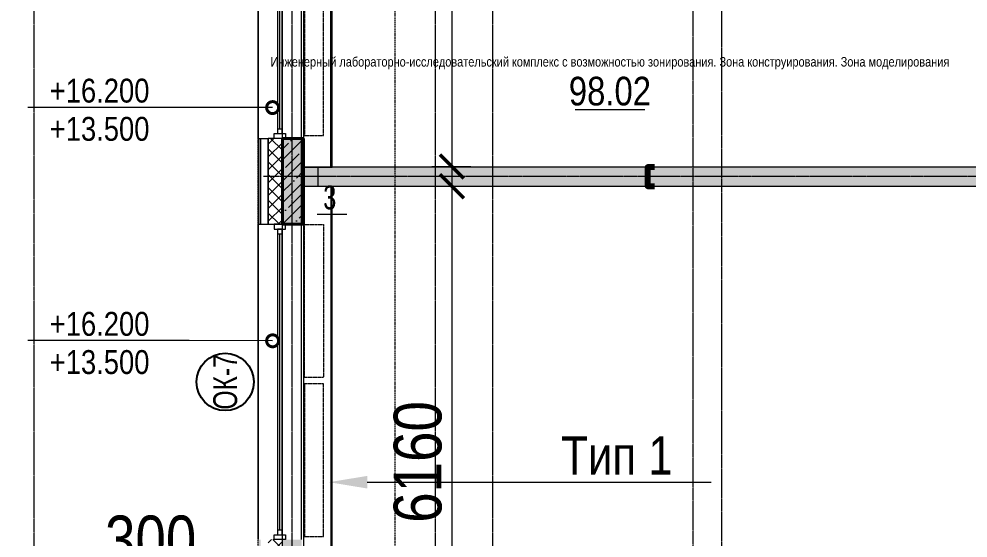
# Model space of a CAD drawing. Header units: millimetres. Extents: x -231292 to 573618, y -153144 to 564035.
# Drawn here: x 142071 to 152004, y 399618 to 405052 of the extents above; entities that cross this region are included whole.
import ezdxf
from ezdxf import colors
from ezdxf.entities.mleader import LeaderData, LeaderLine
from ezdxf.enums import TextEntityAlignment as Align
from ezdxf.math import Vec2, Vec3

# ---------------------------------------------------------------- set-up
doc = ezdxf.new("R2010")
doc.units = ezdxf.units.MM
for name, pattern in [('CENTER2', [28.575, 19.05, -3.175, 3.175, -3.175]), ('DASHED', [19.05, 12.7, -6.35]), ('HIDDEN2', [4.7625, 3.175, -1.5875])]:
    doc.linetypes.add(name, pattern=pattern)
doc.layers.get('0').update_dxf_attribs({"color": 250})
doc.layers.get('Defpoints').update_dxf_attribs({"color": 250})
for name, color, linetype, lineweight in [('A-AREA', 250, 'Continuous', 15), ('A-Wall_Материал_Газоблок_Контур', 250, 'Continuous', 0), ('АР_Колонны', 250, 'Continuous', 35), ('АР_Окна', 250, 'Continuous', 5), ('АР_Окна марка', 250, 'Continuous', 9), ('АР_Отв. марка', 250, 'Continuous', 9), ('АР_Отопительные приборы', 250, 'HIDDEN2', 0), ('АР_площадь пом', 250, 'Continuous', 5), ('АР_Размеры обшивки', 250, 'Continuous', 5), ('АР_Разрезы марка', 250, 'Continuous', 13), ('АР_Стены ЖБ', 250, 'Continuous', 35), ('АР_Стены ПЕНОблок', 250, 'Continuous', 20), ('АР_Тонкая', 250, 'Continuous', 5), ('АР_Утеплитель', 250, 'Continuous', 0), ('АР_Штриховка', 250, 'Continuous', 0), ('Зашивка радиаторов тип 1 (фанера и МДФ)', 250, 'Continuous', 0), ('Зашивка радиаторов тип 2 (файерборд 2 слоя_керамогранит)', 250, 'Continuous', 0), ('КМ_Фахверки', 250, 'Continuous', 80), ('Марка окна', 250, 'Continuous', 0), ('ОВ_Отопление', 250, 'Continuous', 0), ('Размеры зашивки ГКЛ', 250, 'Continuous', 0), ('РД_Оси_100', 250, 'Continuous', 0)]:
    doc.layers.add(name, color=color, linetype=linetype, lineweight=lineweight)
doc.layers.add('АР_Делит', color=250, linetype='Continuous', lineweight=0, plot=False)
doc.styles.add('Arial0', font='arial.ttf')
doc.styles.add('Arial_09', font='ARIALN.TTF', dxfattribs={"width": 0.9})
doc.styles.add('Isocpeur3', font='isocpeur.ttf')
doc.styles.add('style1', font='ARIALN.TTF')
doc.dimstyles.new('Dim200_ареал', dxfattribs={"dimscale": 100, "dimtxt": 5, "dimasz": 2.5, "dimexe": 2, "dimexo": 2, "dimgap": 1, "dimtad": 1, "dimzin": 12, "dimdsep": 46, "dimtxsty": 'style1', "dimblk": 'ARCHTICK', "dimcen": 3, "dimdle": 2, "dimclrd": 256, "dimclre": 256, "dimaunit": 1, "dimadec": 0, "dimazin": 3, "dimtfac": 1, "dimtmove": 1, "dimatfit": 3, "dimldrblk": 'OPEN30', "dimfxl": 5, "dimfxlon": 1, "dimtolj": 1, "dimtzin": 0, "dimlwd": 9, "dimlwe": 9, "dimarcsym": 0})

# ---------------------------------------------------------------- blocks, each defined once
blk = doc.blocks.new('_DotSmall')
at = {"color": 0, "linetype": 'ByBlock', "const_width": 0.5}
blk.add_lwpolyline([(-0.0625, 0, 1), (0.0625, 0, 1)], format="xyb", close=True, dxfattribs=at)
blk = doc.blocks.new('Ф_пеноблок 200')
at = {"layer": 'КМ_Фахверки'}
blk.add_lwpolyline([(0, -75), (0, 0), (200, 0), (200, -75)], dxfattribs=at)
blk = doc.blocks.new('СОШ_2200_АР_ОСИ_М100_28.05.24')
at = {"layer": 'АР_Делит', "color": 5, "linetype": 'DASHED'}
blk.add_lwpolyline([(114955, 135155), (114955, -355), (93595.036, -355), (93595.036, 13855), (94145, 13855), (94145, 68320), (66055, 68320), (66055, 13857.73), (83455, 13857.73), (83455, -355), (45245, -355), (45245, 13145), (44695, 13145), (44695, 26755), (45245, 26755), (45245, 68320), (20455, 68320), (20455, 26755), (27955, 26755), (27955, 13145), (-355, 13145), (-355, 100855), (37145, 100855), (37145, 129155)], dxfattribs=at)
at = {"layer": 'РД_Оси_100', "linetype": 'CENTER2'}
for p, q in [((91800, -6155), (91800, 139938.679)), ((94500, -6155), (94500, 139938.679)), ((96000, -6155), (96000, 139938.679)), ((119910, 37200), (94200, 37200))]:
    blk.add_line(p, q, dxfattribs=at)
for points in [[(96600, -6155), (96600, 139938.679)], [(98700, -6194.98), (98700, 139538.679), (98550, 139938.679)], [(99000, -6195.83), (99000, 139538.679), (99150, 139938.679)]]:
    blk.add_lwpolyline(points, dxfattribs=at)
blk = doc.blocks.new('Bottom_R_1600')
at = {"layer": 'АР_Отопительные приборы'}
blk.add_lwpolyline([(-800, -100), (800, -100), (800, 100), (-800, 100)], close=True, dxfattribs=at)
blk = doc.blocks.new('Bottom_L_1600')
at = {"layer": 'АР_Отопительные приборы'}
blk.add_lwpolyline([(800, -100), (-800, -100), (-800, 100), (800, 100)], close=True, dxfattribs=at)
blk = doc.blocks.new('_ArchTick')
at = {"color": 0, "linetype": 'ByBlock', "const_width": 0.15}
blk.add_lwpolyline([(-0.5, -0.5), (0.5, 0.5)], dxfattribs=at)
blk = doc.blocks.new('*D1033')
at = {"layer": 'Defpoints', "color": 0, "transparency": 16777216}
for p in [(146191.2, 403299.6), (146178.3, 397140.1), (146601.6, 397140.1)]:
    blk.add_point(p, dxfattribs=at)
at = {"layer": 'АР_Размеры обшивки', "lineweight": 9, "transparency": 16777216}
for p, q in [((146601.6, 403499.6), (146601.6, 396940.1)), ((146391.2, 403299.6), (146801.6, 403299.6)), ((146378.3, 397140.1), (146801.6, 397140.1))]:
    blk.add_line(p, q, dxfattribs=at)
at = {"layer": 'АР_Размеры обшивки', "lineweight": 9, "transparency": 16777216, "xscale": 250, "yscale": 250, "zscale": 250}
for p, rotation in [((146601.6, 403299.6), 90), ((146601.6, 397140.1), 270)]:
    blk.add_blockref('_ArchTick', p, dxfattribs=dict(at, rotation=rotation))
at = {"layer": 'АР_Размеры обшивки', "color": 0, "transparency": 16777216, "insert": (146246.3, 400414), "char_height": 500, "attachment_point": 5, "rotation": 90, "style": 'style1'}
blk.add_mtext('\\A1;6160', dxfattribs=at)
blk = doc.blocks.new('_Open30')
at = {"color": 0, "linetype": 'ByBlock', "lineweight": -2}
for p, q in [((-1, 0.268), (0, 0)), ((0, 0), (-1, -0.268)), ((0, 0), (-1, 0))]:
    blk.add_line(p, q, dxfattribs=at)
blk = doc.blocks.new('*D1034')
at = {"layer": 'Defpoints', "color": 0, "transparency": 16777216}
for p in [(146190.8, 416606.8), (146191.2, 403506.6), (146601.2, 403506.6)]:
    blk.add_point(p, dxfattribs=at)
at = {"layer": 'АР_Размеры обшивки', "lineweight": 9, "transparency": 16777216}
for p, q in [((146601.2, 416806.8), (146601.2, 403306.6)), ((146390.8, 416606.8), (146801.2, 416606.8)), ((146391.2, 403506.6), (146801.2, 403506.6))]:
    blk.add_line(p, q, dxfattribs=at)
at = {"layer": 'АР_Размеры обшивки', "lineweight": 9, "transparency": 16777216, "xscale": 250, "yscale": 250, "zscale": 250}
for p, rotation in [((146601.2, 416606.8), 90), ((146601.2, 403506.6), 270)]:
    blk.add_blockref('_ArchTick', p, dxfattribs=dict(at, rotation=rotation))
at = {"layer": 'АР_Размеры обшивки', "color": 0, "transparency": 16777216, "insert": (146245.9, 410056.7), "char_height": 500, "attachment_point": 5, "rotation": 90, "style": 'style1'}
blk.add_mtext('\\A1;13100', dxfattribs=at)
blk = doc.blocks.new('*D981')
at = {"layer": 'Defpoints', "color": 0, "transparency": 16777216}
for p in [(145049.1, 399449.7), (145349.1, 399449.7), (145349.1, 399243.7)]:
    blk.add_point(p, dxfattribs=at)
at = {"layer": 'АР_Размеры обшивки', "lineweight": 9, "transparency": 16777216}
for p, q in [((142896.7, 399243.7), (145049.1, 399243.7)), ((144849.1, 399243.7), (145549.1, 399243.7)), ((145049.1, 399249.7), (145049.1, 399043.7)), ((145349.1, 399249.7), (145349.1, 399043.7))]:
    blk.add_line(p, q, dxfattribs=at)
at = {"layer": 'АР_Размеры обшивки', "lineweight": 9, "transparency": 16777216, "xscale": 250, "yscale": 250, "zscale": 250, "rotation": 180}
blk.add_blockref('_ArchTick', (145049.1, 399243.7), dxfattribs=at)
at = {"layer": 'АР_Размеры обшивки', "lineweight": 9, "transparency": 16777216, "xscale": 250, "yscale": 250, "zscale": 250}
blk.add_blockref('_ArchTick', (145349.1, 399243.7), dxfattribs=at)
at = {"layer": 'АР_Размеры обшивки', "color": 0, "transparency": 16777216, "insert": (143448.8, 399599), "char_height": 500, "attachment_point": 5, "style": 'style1'}
blk.add_mtext('\\A1;300', dxfattribs=at)
blk = doc.blocks.new('MOK-МаркаПомещения1')
at = {"layer": 'A-AREA', "color": 0}
blk.add_line((-3.651, -1.944), (3.649, -1.944), dxfattribs=at)
at = {"layer": 'A-AREA', "color": 0, "style": 'style1'}
blk.add_attdef('АР-ПОМЕЩЕНИЕ:ПЛОЩАДЬ', text='', height=3, dxfattribs=at).set_placement((0, 0), align=Align.MIDDLE)
at = {"layer": 'Defpoints', "style": 'style1', "flags": 8}
blk.add_attdef('АР-ПОМЕЩЕНИЕ:НАИМЕНОВАНИЕ', text='', height=1, dxfattribs=at).set_placement((0, 2.956), align=Align.MIDDLE)
blk = doc.blocks.new('MOK-МаркаПроема инж.')
blk.add_line((-1.328, -1.754), (1.802, -1.754))
at = {"color": 0, "style": 'Arial0', "width": 0.7}
blk.add_attdef('АР-ПРОЕМ:Коробка', text='', height=2.5, dxfattribs=at).set_placement((0, 0), align=Align.MIDDLE)
blk = doc.blocks.new('МОК-Наименование')
at = {"layer": 'Defpoints'}
blk.add_circle((0, 0), 3, dxfattribs=at)
at = {"color": 0, "linetype": 'ByBlock', "lineweight": -2, "style": 'Isocpeur3', "width": 0.8, "flags": 4}
blk.add_attdef('АР-ОКНО:НАИМЕНОВАНИЕ', text='', height=2.5, dxfattribs=at).set_placement((0, 0), align=Align.MIDDLE)

msp = doc.modelspace()

# ---------------------------------------------------------------- hatches: boundary and pattern name
at = {"layer": 'АР_Штриховка', "linetype": 'Continuous', "lineweight": 0}
h = msp.add_hatch(dxfattribs=at)
h.set_pattern_fill('AR-CONC', color=256, angle=-315, style=0)
h.set_pattern_definition([(95, (50428.77, 366201.75), (140.09465, 117.55338), [19.05, -209.55]), (40, (50428.77, 366201.75), (-160.01845, 110.17673), [15.24, -167.64058]), (145.45144, (50440.44, 366211.55), (-19.9238, 227.7301), [16.19, -178.09024]), (91.1842, (50392.85, 366237.67), (221.41024, 161.9534), [28.575, -314.325]), (141.63556, (50411.3, 366251.17), (-7.0866, 342.82676), [24.285, -267.1356]), (36.18415, (50392.85, 366237.67), (-7.0866, 342.82676), [22.86, -251.4597]), (66, (50419.79, 366246.65), (179.51998, 34.89515), [19.05, -209.55]), (11, (50419.79, 366246.65), (-86.53993, 173.9412), [15.24, -167.64]), (116.45145, (50434.75, 366249.56), (92.98005, 208.83634), [16.19, -178.08994]), (82.5, (50428.77, 366201.75), (-57.60547, 61.973414), [0, -165.608, 0, -170.18, 0, -168.275]), (52.5, (50428.77, 366201.75), (-23.58973, 118.087), [0, -97.028, 0, -161.798, 0, -64.135]), (12.5, (50388.716, 366161.7), (99.927863, 91.826196), [0, -63.5, 0, -198.12, 0, -262.89]), (2.5, (50370.76, 366143.74), (86.7639, 122.72239), [0, -82.55, 0, -131.572, 0, -186.69])])
h.paths.add_polyline_path([(145028.768, 403501.753), (145028.768, 403301.753), (152618.768, 403301.753), (152618.768, 403501.753)], flags=0)
at = {"layer": 'ОВ_Отопление', "linetype": 'Continuous', "lineweight": 5}
for points in [[(145198.768, 403501.753), (145048.768, 403501.753), (145123.768, 403401.753)], [(145048.768, 403501.753), (145048.768, 403301.753), (145123.768, 403401.753)]]:
    msp.add_hatch(color=256, dxfattribs=at).paths.add_polyline_path(points, flags=0)

# ---------------------------------------------------------------- linework, layer by layer
at = {"layer": 'A-Wall_Материал_Газоблок_Контур', "linetype": 'Continuous', "lineweight": 0}
for p, q in [((145028.768, 403801.752), (145028.768, 407101.752)), ((145028.768, 399601.752), (145028.768, 402901.752))]:
    msp.add_line(p, q, dxfattribs=at)
at = {"layer": 'АР_Колонны', "linetype": 'HIDDEN2', "lineweight": 25}
for p, q in [((145048.768, 403801.753), (145048.768, 402901.753)), ((145048.768, 402901.753), (144828.768, 402901.753))]:
    msp.add_line(p, q, dxfattribs=at)
at = {"layer": 'АР_Колонны', "linetype": 'Continuous', "lineweight": 35}
for p, q in [((145048.768, 402901.753), (145048.768, 403801.753)), ((144828.768, 402901.753), (145048.768, 402901.753))]:
    msp.add_line(p, q, dxfattribs=at)
at = {"layer": 'АР_Окна', "linetype": 'Continuous', "lineweight": 5}
for p, q in [((145028.768, 403801.752), (145028.768, 407101.752)), ((145028.768, 399601.752), (145028.768, 402901.752)), ((144776.268, 402801.752), (144826.268, 402801.752)), ((144776.268, 399701.752), (144826.268, 399701.752))]:
    msp.add_line(p, q, dxfattribs=at)
for points in [[(144861.268, 402851.752), (144861.268, 402901.752), (144741.268, 402901.752), (144741.268, 402851.752)], [(144861.268, 399651.752), (144861.268, 399601.752), (144741.268, 399601.752), (144741.268, 399651.752)]]:
    msp.add_lwpolyline(points, close=True, dxfattribs=at)
at = {"layer": 'АР_Разрезы марка', "linetype": 'DASHED', "lineweight": 0}
msp.add_lwpolyline([(148015.848, 504454.532), (148015.848, 466838.319), (146002.876, 466838.319), (146002.876, 364232.068)], dxfattribs=at)
at = {"layer": 'АР_Стены ЖБ', "linetype": 'Continuous', "lineweight": 40}
for p, q in [((145048.768, 402901.753), (145048.768, 403801.753)), ((144828.768, 402901.753), (145048.768, 402901.753))]:
    msp.add_line(p, q, dxfattribs=at)
at = {"layer": 'АР_Стены ПЕНОблок', "linetype": 'Continuous', "lineweight": 20}
for p, q in [((145028.768, 402901.752), (145028.768, 403801.752)), ((145028.768, 403501.753), (145028.768, 403301.753)), ((152618.768, 403501.753), (145028.768, 403501.753)), ((145028.768, 403301.753), (152618.768, 403301.753)), ((144828.768, 402901.752), (145028.768, 402901.752))]:
    msp.add_line(p, q, dxfattribs=at)
at = {"layer": 'АР_Тонкая', "linetype": 'Continuous', "lineweight": 5}
msp.add_line((144573.768, 402901.752), (144678.768, 402901.752), dxfattribs=at)
at = {"layer": 'АР_Утеплитель', "linetype": 'Continuous', "lineweight": 0}
msp.add_line((144678.768, 402901.752), (144828.768, 402901.752), dxfattribs=at)
at = {"layer": 'Зашивка радиаторов тип 1 (фанера и МДФ)', "linetype": 'Continuous', "lineweight": 0}
for p, q in [((145049.142, 403301.753), (145048.861, 397141.752)), ((145049.142, 403301.753), (145349.142, 403301.739)), ((145336.361, 397141.739), (145336.642, 403301.739)), ((145336.642, 403301.739), (145336.361, 397141.739)), ((145348.861, 397141.739), (145349.142, 403301.739))]:
    msp.add_line(p, q, dxfattribs=at)
at = {"layer": 'Зашивка радиаторов тип 2 (файерборд 2 слоя_керамогранит)', "linetype": 'Continuous', "lineweight": 0}
for p, q in [((145048.768, 416611.752), (145048.768, 403501.753)), ((145336.268, 403501.753), (145336.268, 416611.752)), ((145336.268, 416611.752), (145336.268, 403501.753)), ((145348.768, 403501.753), (145348.768, 416611.752)), ((145048.768, 403501.753), (145336.268, 403501.753)), ((145336.268, 403501.753), (145348.768, 403501.753))]:
    msp.add_line(p, q, dxfattribs=at)
at = {"layer": 'ОВ_Отопление', "linetype": 'Continuous', "lineweight": 9}
for p, q in [((145048.768, 403501.753), (145198.768, 403501.753)), ((145048.768, 403501.753), (145048.768, 403301.753)), ((145198.768, 403501.753), (145198.768, 403301.753)), ((145048.768, 403301.753), (145198.768, 403301.753))]:
    msp.add_line(p, q, dxfattribs=at)

# ---------------------------------------------------------------- block references
at = {"layer": 'АР_Отв. марка', "linetype": 'Continuous', "lineweight": 9, "xscale": 100, "yscale": 100, "zscale": 100}
msp.add_blockref('MOK-МаркаПроема инж.', (145323.53, 403183.169), dxfattribs=at).add_auto_attribs({'АР-ПРОЕМ:Коробка': '3'})
at = {"layer": 'АР_Отопительные приборы', "rotation": 270}
for name, p in [('Bottom_R_1600', (145158.768, 404633.307)), ('Bottom_L_1600', (145158.768, 402098.54)), ('Bottom_R_1600', (145158.768, 400433.307))]:
    msp.add_blockref(name, p, dxfattribs=at)
at = {"layer": 'КМ_Фахверки', "xscale": -1, "rotation": 90}
msp.add_blockref('Ф_пеноблок 200', (148648.768, 403501.753), dxfattribs=at)

# ---------------------------------------------------------------- dimensions: what is measured, and where the dimension line sits
at = {"layer": 'АР_Размеры обшивки'}
dim = msp.add_linear_dim(base=(146601.203, 403506.574), p1=(146190.828, 416606.752), p2=(146191.203, 403506.574), angle=90, dimstyle='Dim200_ареал', override={"dimdec": 0}, dxfattribs=at)
dim.commit()
dim.dimension.update_dxf_attribs({"geometry": '*D1034', "text_midpoint": (146245.917, 410056.663)})
dim = msp.add_linear_dim(base=(146601.578, 397140.059), p1=(146191.203, 403299.574), p2=(146178.328, 397140.059), angle=90, dimstyle='Dim200_ареал', override={"dimdec": 0}, dxfattribs=at)
dim.commit()
dim.dimension.update_dxf_attribs({"geometry": '*D1033', "text_midpoint": (146601.578, 400414.018), "dimtype": 160})
dim = msp.add_linear_dim(base=(145349.142, 399243.7), p1=(145049.142, 399449.7), p2=(145349.142, 399449.731), dimstyle='Dim200_ареал', override={"dimdec": 0}, dxfattribs=at)
dim.commit()
dim.dimension.update_dxf_attribs({"geometry": '*D981', "text_midpoint": (143448.768, 399221.697), "dimtype": 160})

# ---------------------------------------------------------------- leaders
at = {"layer": 'Марка окна', "lineweight": 0, "ltscale": 20}
ml = msp.add_multileader_mtext('Standard', dxfattribs=at)
ml.set_content('+16.200\\P+13.500', color=256, style='style1')
ml.set_leader_properties(color=256, linetype='ByLayer', lineweight=-1)
ml.set_arrow_properties(name='DOTSMALL')
ml.build(insert=Vec2(0, 0))
ml.multileader.update_dxf_attribs({"text_left_attachment_type": 6, "text_right_attachment_type": 6, "dogleg_length": 200, "arrow_head_size": 250})
ctx = ml.context
ctx.base_point, ctx.char_height, ctx.arrow_head_size, ctx.landing_gap_size, ctx.plane_origin = Vec3(142393, 404126.559), 250, 250, 0, Vec3(142749.436, 403442.032)
ctx.left_attachment, ctx.right_attachment = 6, 6
notes = []
notes.append((ctx, [(0, (1, 1, 0), (143852.861, 404126.559), (-1, 0), 446.389, [(0, [(144725.14, 404123.889)], 0, [])])]))
ctx.mtext.insert, ctx.mtext.line_spacing_factor, ctx.mtext.flow_direction = Vec3(142393, 404426.559), 0.96, 5
ctx.mtext.has_bg_fill, ctx.mtext.bg_color, ctx.mtext.bg_scale_factor, ctx.mtext.bg_transparency, ctx.mtext.use_window_bg_color = 1, -1027028792, 1.5, 0, 1
ml = msp.add_multileader_mtext('Standard', dxfattribs=at)
ml.set_content('+16.200\\P+13.500', color=256, style='style1')
ml.set_leader_properties(color=256, linetype='ByLayer', lineweight=-1)
ml.set_arrow_properties(name='DOTSMALL')
ml.build(insert=Vec2(0, 0))
ml.multileader.update_dxf_attribs({"text_left_attachment_type": 6, "text_right_attachment_type": 6, "dogleg_length": 200, "arrow_head_size": 250})
ctx = ml.context
ctx.base_point, ctx.char_height, ctx.arrow_head_size, ctx.landing_gap_size, ctx.plane_origin = Vec3(142393, 401684.77), 250, 250, 0, Vec3(142749.436, 401000.243)
ctx.left_attachment, ctx.right_attachment = 6, 6
notes.append((ctx, [(0, (1, 1, 0), (143852.861, 401684.77), (-1, 0), 446.389, [(0, [(144725.14, 401682.1)], 0, [])])]))
ctx.mtext.insert, ctx.mtext.line_spacing_factor, ctx.mtext.flow_direction = Vec3(142393, 401984.77), 0.96, 5
ctx.mtext.has_bg_fill, ctx.mtext.bg_color, ctx.mtext.bg_scale_factor, ctx.mtext.bg_transparency, ctx.mtext.use_window_bg_color = 1, -1027028792, 1.5, 0, 1
at = {"layer": 'Размеры зашивки ГКЛ'}
ml = msp.add_multileader_mtext('Standard', dxfattribs=at)
ml.set_content('\\pxsm1;Тип 1 ', color=(0, 0, 138), style='style1')
ml.set_leader_properties(color=256, linetype='ByLayer', lineweight=9)
ml.build(insert=Vec2(0, 0))
ml.multileader.update_dxf_attribs({"has_dogleg": 0, "text_left_attachment_type": 6, "text_right_attachment_type": 6, "text_bottom_attachment_type": 10, "dogleg_length": 25, "arrow_head_size": 400})
ctx = ml.context
ctx.base_point, ctx.char_height, ctx.arrow_head_size, ctx.landing_gap_size, ctx.plane_origin = Vec3(147695.531, 400202.001), 400, 400, 50, Vec3(139521.03, 407172.566)
ctx.left_attachment, ctx.right_attachment, ctx.top_attachment = 6, 6, 10
notes.append((ctx, [(0, (1, 1, 0), (147670.531, 400202.001), (1, 0), 25, [(1, [(145315.162, 400202.001)], 0, [])])]))
ctx.mtext.insert, ctx.mtext.width, ctx.mtext.defined_height, ctx.mtext.line_spacing_factor, ctx.mtext.flow_direction = Vec3(147745.531, 400682.001), 1668.44707, 600, 0.3, 5
for ctx, leaders in notes:
    for number, flags, end, landing, length, lines in leaders:
        leader = LeaderData()
        leader.index, (leader.has_last_leader_line, leader.has_dogleg_vector, leader.attachment_direction) = number, flags
        leader.last_leader_point, leader.dogleg_vector, leader.dogleg_length = Vec3(end), Vec3(landing), length
        for number, points, colour, breaks in lines:
            line = LeaderLine()
            line.index, line.vertices, line.color, line.breaks = number, Vec3.list(points), colors.encode_raw_color(colour), breaks
            leader.lines.append(line)
        ctx.leaders.append(leader)

# ---------------------------------------------------------------- next in the draw order: hatches: boundary and pattern name
at = {"layer": 'АР_Штриховка', "linetype": 'Continuous', "lineweight": 0}
h = msp.add_hatch(dxfattribs=at)
h.set_pattern_fill('_U', color=256, style=0, pattern_type=0)
h.set_pattern_definition([(360, (50428.7677, 366201.7525), (1e-16, 1), [])])
h.paths.add_polyline_path([(144573.768, 380301.753), (144598.768, 380301.753), (144598.768, 387601.753), (144573.768, 387601.753)], flags=0)
h.paths.add_polyline_path([(144573.768, 390001.753), (144598.768, 390001.753), (144598.768, 391201.752), (144573.768, 391201.752)], flags=0)
h.paths.add_polyline_path([(144573.768, 394501.752), (144598.768, 394501.752), (144598.768, 395401.752), (144573.768, 395401.752)], flags=0)
h.paths.add_polyline_path([(144573.768, 396601.752), (144598.768, 396601.752), (144598.768, 397501.752), (144573.768, 397501.752)], flags=0)
h.paths.add_polyline_path([(144573.768, 398701.752), (144598.768, 398701.752), (144598.768, 399601.752), (144573.768, 399601.752)], flags=0)
h.paths.add_polyline_path([(144573.768, 402901.752), (144598.768, 402901.752), (144598.768, 403801.752), (144573.768, 403801.752)], flags=0)
h.paths.add_polyline_path([(144573.768, 407101.752), (144598.768, 407101.752), (144598.768, 408001.752), (144573.768, 408001.752)], flags=0)
h.paths.add_polyline_path([(144573.768, 409201.752), (144598.768, 409201.752), (144598.768, 410101.752), (144573.768, 410101.752)], flags=0)
h.paths.add_polyline_path([(144573.768, 411301.752), (144598.768, 411301.752), (144598.768, 412201.752), (144573.768, 412201.752)], flags=0)
h.paths.add_polyline_path([(144573.768, 413401.752), (144598.768, 413401.752), (144598.768, 414901.753), (144573.768, 414901.753)], flags=0)
h.paths.add_polyline_path([(144573.768, 416101.753), (144598.768, 416101.753), (144598.768, 417001.753), (144573.768, 417001.753)], flags=0)
h.paths.add_polyline_path([(144573.768, 420301.753), (144598.768, 420301.753), (144598.768, 421501.752), (144573.768, 421501.752)], flags=0)
h.paths.add_polyline_path([(144573.768, 422701.752), (144598.768, 422701.752), (144598.768, 423601.752), (144573.768, 423601.752)], flags=0)
h.paths.add_polyline_path([(144573.768, 424801.752), (144598.768, 424801.752), (144598.768, 425701.752), (144573.768, 425701.752)], flags=0)
h.paths.add_polyline_path([(144573.768, 429001.752), (144598.768, 429001.752), (144598.768, 430001.753), (144573.768, 430001.753)], flags=0)
h = msp.add_hatch(dxfattribs=at)
h.set_pattern_fill('ANSI37', color=256, scale=30, style=0)
h.set_pattern_definition([(45, (50428.77, 366201.75), (-67.35192, 67.35192), []), (135, (50428.77, 366201.75), (-67.35192, -67.35192), [])])
h.paths.add_polyline_path([(144678.768, 380301.753), (144828.768, 380301.753), (144828.768, 387601.753), (144678.768, 387601.753)], flags=0)
h.paths.add_polyline_path([(144678.768, 390001.753), (144828.768, 390001.753), (144828.768, 391201.752), (144678.768, 391201.752)], flags=0)
h.paths.add_polyline_path([(144678.768, 394501.752), (144828.768, 394501.752), (144828.768, 395401.752), (144678.768, 395401.752)], flags=0)
h.paths.add_polyline_path([(144678.768, 396601.752), (144828.768, 396601.752), (144828.768, 397501.752), (144678.768, 397501.752)], flags=0)
h.paths.add_polyline_path([(144678.768, 398701.752), (144828.768, 398701.752), (144828.768, 399601.752), (144678.768, 399601.752)], flags=0)
h.paths.add_polyline_path([(144678.768, 402901.752), (144828.768, 402901.752), (144828.768, 403801.752), (144678.768, 403801.752)], flags=0)
h.paths.add_polyline_path([(144678.768, 407101.752), (144828.768, 407101.752), (144828.768, 408001.752), (144678.768, 408001.752)], flags=0)
h.paths.add_polyline_path([(144678.768, 409201.752), (144828.768, 409201.752), (144828.768, 410101.752), (144678.768, 410101.752)], flags=0)
h.paths.add_polyline_path([(144678.768, 411301.752), (144828.768, 411301.752), (144828.768, 412201.752), (144678.768, 412201.752)], flags=0)
h.paths.add_polyline_path([(144678.768, 413401.752), (144828.768, 413401.752), (144828.768, 414901.753), (144678.768, 414901.753)], flags=0)
h.paths.add_polyline_path([(144678.768, 416101.753), (144828.768, 416101.753), (144828.768, 417001.753), (144678.768, 417001.753)], flags=0)
h.paths.add_polyline_path([(144678.768, 420301.753), (144828.768, 420301.753), (144828.768, 421501.752), (144678.768, 421501.752)], flags=0)
h.paths.add_polyline_path([(144678.768, 422701.752), (144828.768, 422701.752), (144828.768, 423601.752), (144678.768, 423601.752)], flags=0)
h.paths.add_polyline_path([(144678.768, 424801.752), (144828.768, 424801.752), (144828.768, 425701.752), (144678.768, 425701.752)], flags=0)
h.paths.add_polyline_path([(144678.768, 429001.752), (144828.768, 429001.752), (144828.768, 430001.753), (144678.768, 430001.753)], flags=0)
h = msp.add_hatch(dxfattribs=at)
h.set_pattern_fill('AR-CONC', color=256, style=0)
h.set_pattern_definition([(50, (50428.77, 366201.75), (182.18467, -15.93909), [19.05, -209.55]), (355, (50428.77, 366201.75), (-35.24342, 191.05685), [15.24, -167.64058]), (100.45144, (50443.95, 366200.42), (146.94125, 175.11775), [16.19, -178.09024]), (46.1842, (50428.77, 366252.55), (271.07904, -42.04233), [28.575, -314.325]), (96.63556, (50451.36, 366249.05), (237.40413, 247.4261), [24.285, -267.1356]), (351.18415, (50428.77, 366252.55), (237.4041, 247.4261), [22.86, -251.4597]), (21, (50454.17, 366239.85), (151.6144, -102.2652), [19.05, -209.55]), (326, (50454.17, 366239.85), (61.80203, 184.18797), [15.24, -167.64]), (71.45144, (50466.8, 366231.33), (213.41642, 81.92277), [16.19, -178.08994]), (37.5, (50428.77, 366201.75), (3.088603, 84.55504), [0, -165.608, 0, -170.18, 0, -168.275]), (7.5, (50428.77, 366201.75), (66.81966, 100.180575), [0, -97.028, 0, -161.798, 0, -64.135]), (327.5, (50372.126, 366201.75), (135.590595, -5.728744), [0, -63.5, 0, -198.12, 0, -262.89]), (317.5, (50346.73, 366201.75), (148.12918, 25.42649), [0, -82.55, 0, -131.572, 0, -186.69])])
h.paths.add_polyline_path([(144828.768, 380301.753), (145028.768, 380301.753), (145028.768, 387601.753), (144828.768, 387601.753)], flags=0)
h.paths.add_polyline_path([(144828.768, 390001.753), (145028.768, 390001.753), (145028.768, 391201.752), (144828.768, 391201.752)], flags=0)
h.paths.add_polyline_path([(144828.768, 394501.752), (145028.768, 394501.752), (145028.768, 395401.752), (144828.768, 395401.752)], flags=0)
h.paths.add_polyline_path([(144828.768, 396601.752), (145028.768, 396601.752), (145028.768, 397501.752), (144828.768, 397501.752)], flags=0)
h.paths.add_polyline_path([(144828.768, 398701.752), (145028.768, 398701.752), (145028.768, 399601.752), (144828.768, 399601.752)], flags=0)
h.paths.add_polyline_path([(144828.768, 402901.752), (145028.768, 402901.752), (145028.768, 403801.752), (144828.768, 403801.752)], flags=0)
h.paths.add_polyline_path([(144828.768, 407101.752), (145028.768, 407101.752), (145028.768, 408001.752), (144828.768, 408001.752)], flags=0)
h.paths.add_polyline_path([(144828.768, 409201.752), (145028.768, 409201.752), (145028.768, 410101.752), (144828.768, 410101.752)], flags=0)
h.paths.add_polyline_path([(144828.768, 411301.752), (145028.768, 411301.752), (145028.768, 412201.752), (144828.768, 412201.752)], flags=0)
h.paths.add_polyline_path([(144828.768, 413401.752), (145028.768, 413401.752), (145028.768, 414901.753), (144828.768, 414901.753)], flags=0)
h.paths.add_polyline_path([(144828.768, 416101.753), (145028.768, 416101.753), (145028.768, 417001.753), (144828.768, 417001.753)], flags=0)
h.paths.add_polyline_path([(144828.768, 420301.753), (145028.768, 420301.753), (145028.768, 421501.752), (144828.768, 421501.752)], flags=0)
h.paths.add_polyline_path([(144828.768, 422701.752), (145028.768, 422701.752), (145028.768, 423601.752), (144828.768, 423601.752)], flags=0)
h.paths.add_polyline_path([(144828.768, 424801.752), (145028.768, 424801.752), (145028.768, 425701.752), (144828.768, 425701.752)], flags=0)
h.paths.add_polyline_path([(144828.768, 429001.752), (145028.768, 429001.752), (145028.768, 430001.753), (144828.768, 430001.753)], flags=0)
at = {"layer": 'АР_Штриховка', "linetype": 'Continuous', "lineweight": 5}
h = msp.add_hatch(dxfattribs=at)
h.set_pattern_fill('ANSI35', color=256, scale=25, style=0)
h.set_pattern_definition([(45, (50428.77, 366201.75), (-112.2532, 112.2532), []), (45, (50541.02, 366201.75), (-112.2532, 112.2532), [198.4375, -39.6875, 0, -39.6875])])
h.paths.add_polyline_path([(145048.768, 403801.753), (144828.768, 403801.753), (144828.768, 402901.753), (145048.768, 402901.753)], flags=0)

# ---------------------------------------------------------------- next in the draw order: linework, layer by layer
at = {"layer": 'A-Wall_Материал_Газоблок_Контур', "linetype": 'Continuous', "lineweight": 0}
for p, q in [((144573.768, 407101.752), (144573.768, 403801.752)), ((144573.768, 402901.752), (144573.768, 399601.752))]:
    msp.add_line(p, q, dxfattribs=at)
at = {"layer": 'АР_Колонны', "linetype": 'HIDDEN2', "lineweight": 25}
for p, q in [((144828.768, 403801.753), (145048.768, 403801.753)), ((144828.768, 402901.753), (144828.768, 403801.753))]:
    msp.add_line(p, q, dxfattribs=at)
at = {"layer": 'АР_Колонны', "linetype": 'Continuous', "lineweight": 35}
for p, q in [((144828.768, 403801.753), (144828.768, 402901.753)), ((145048.768, 403801.753), (144828.768, 403801.753))]:
    msp.add_line(p, q, dxfattribs=at)
at = {"layer": 'АР_Окна', "linetype": 'Continuous', "lineweight": 5}
for p, q in [((144573.768, 403801.752), (144573.768, 407101.752)), ((144801.268, 403901.752), (144801.268, 407001.752)), ((144776.268, 403901.752), (144826.268, 403901.752)), ((144573.768, 399601.752), (144573.768, 402901.752)), ((144801.268, 399701.752), (144801.268, 402801.752))]:
    msp.add_line(p, q, dxfattribs=at)
for points in [[(144776.268, 403851.752), (144826.268, 403851.752), (144826.268, 407051.752), (144776.268, 407051.752)], [(144861.268, 403851.752), (144861.268, 403801.752), (144741.268, 403801.752), (144741.268, 403851.752)], [(144776.268, 399651.752), (144826.268, 399651.752), (144826.268, 402851.752), (144776.268, 402851.752)]]:
    msp.add_lwpolyline(points, close=True, dxfattribs=at)
at = {"layer": 'АР_Стены ЖБ', "linetype": 'Continuous', "lineweight": 40}
for p, q in [((145048.768, 403801.753), (144828.768, 403801.753)), ((144828.768, 403801.753), (144828.768, 402901.753))]:
    msp.add_line(p, q, dxfattribs=at)
at = {"layer": 'АР_Стены ПЕНОблок', "linetype": 'Continuous', "lineweight": 20}
for p, q in [((145028.768, 403801.752), (144828.768, 403801.752)), ((144828.768, 403801.752), (144828.768, 402901.752))]:
    msp.add_line(p, q, dxfattribs=at)
at = {"layer": 'АР_Тонкая', "linetype": 'Continuous', "lineweight": 5}
for p, q in [((144573.768, 403801.752), (144678.768, 403801.752)), ((144573.768, 403801.752), (144573.768, 402901.752)), ((144598.768, 403801.752), (144598.768, 402901.752)), ((144598.768, 402901.752), (144598.768, 403801.752)), ((144678.768, 402901.752), (144678.768, 403801.752))]:
    msp.add_line(p, q, dxfattribs=at)
at = {"layer": 'АР_Утеплитель', "linetype": 'Continuous', "lineweight": 0}
for p, q in [((144828.768, 403801.752), (144678.768, 403801.752)), ((144678.768, 403801.752), (144678.768, 402901.752)), ((144828.768, 402901.752), (144828.768, 403801.752))]:
    msp.add_line(p, q, dxfattribs=at)
at = {"layer": 'КМ_Фахверки', "lineweight": 5}
msp.add_lwpolyline([(144828.768, 434776.753), (116228.768, 434776.752), (116228.768, 379801.753), (144828.768, 379801.753), (144828.768, 434776.753)], dxfattribs=at)

# ---------------------------------------------------------------- next in the draw order: block references
at = {"layer": 'АР_Окна марка', "linetype": 'Continuous', "lineweight": 9}
ref = msp.add_blockref('МОК-Наименование', (144228.768, 401251.752), dxfattribs=dict(at, xscale=100, yscale=100, zscale=100, rotation=90))
ref.add_attrib('АР-ОКНО:НАИМЕНОВАНИЕ', 'ОК-7', dxfattribs={"layer": '0', "color": 0, "linetype": 'ByBlock', "lineweight": -2, "height": 250, "rotation": 90, "style": 'Arial_09', "width": 0.9}).set_placement((144228.768, 401251.752), align=Align.MIDDLE)
at = {"layer": 'АР_площадь пом', "linetype": 'Continuous', "lineweight": 5}
ref = msp.add_blockref('MOK-МаркаПомещения1', (148255.774, 404296.74), dxfattribs=dict(at, xscale=100, yscale=100, zscale=100))
ref.add_attrib('АР-ПОМЕЩЕНИЕ:НАИМЕНОВАНИЕ', 'Инженерный лабораторно-исследовательский комплекс с возможностью зонирования. Зона конструирования. Зона моделирования', dxfattribs={"layer": 'Defpoints', "height": 100, "style": 'style1'}).set_placement((148255.774, 404592.303), align=Align.MIDDLE)
ref.add_attrib('АР-ПОМЕЩЕНИЕ:ПЛОЩАДЬ', '98.02', dxfattribs={"layer": 'A-AREA', "color": 0, "height": 300, "style": 'style1'}).set_placement((148255.774, 404296.74), align=Align.MIDDLE)
at = {"layer": 'РД_Оси_100'}
msp.add_blockref('СОШ_2200_АР_ОСИ_М100_28.05.24', (50428.768, 366201.753), dxfattribs=at)

doc.saveas('drawing.dxf')
